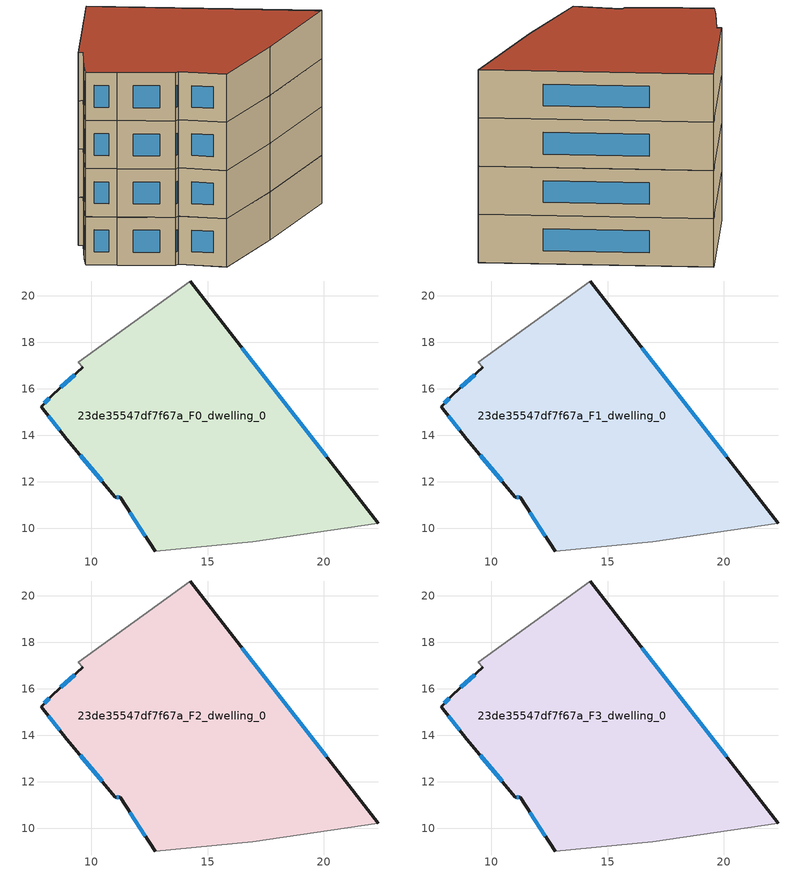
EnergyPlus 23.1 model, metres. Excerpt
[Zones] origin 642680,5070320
23de35547df7f67a_F0_dwelling_0
 floor ground (EU_floor_Construction): 22.34,10.22 14.24,20.63 9.44,17.13 9.64,16.93 8.33,15.73 7.83,15.23 8.94,13.83 11.04,11.32 11.24,11.32 12.74,9.02 16.94,9.42 z0
 wall outside (EU_wall_Construction): 14.24,20.63 22.34,10.22 / 12.74,9.02 11.24,11.32 11.04,11.32 8.94,13.83 7.83,15.23 8.33,15.73 9.64,16.93 z0:3
 wall adiabatic (EU_wall_Construction): 9.64,16.93 9.44,17.13 14.24,20.63 / 22.34,10.22 16.94,9.42 12.74,9.02 z0:3
 window (EU_Window_Construction): 10.46,12.01 9.51,13.14 / 8.63,14.21 8.14,14.84 / 7.97,15.36 8.2,15.59 / 8.69,16.06 9.28,16.6 / 16.47,17.76 20.11,13.08 / 12.32,9.65 11.65,10.69 / 11.18,11.32 11.09,11.32 z0.83:2.17
23de35547df7f67a_F1_dwelling_0
 floor to 23de35547df7f67a_F0_dwelling_0 (EU_floor_Construction): 22.34,10.22 14.24,20.63 9.44,17.13 9.64,16.93 8.33,15.73 7.83,15.23 8.94,13.83 11.04,11.32 11.24,11.32 12.74,9.02 16.94,9.42 z3
 wall outside (EU_wall_Construction): 14.24,20.63 22.34,10.22 / 12.74,9.02 11.24,11.32 11.04,11.32 8.94,13.83 7.83,15.23 8.33,15.73 9.64,16.93 z3:6
 wall adiabatic (EU_wall_Construction): 9.64,16.93 9.44,17.13 14.24,20.63 / 22.34,10.22 16.94,9.42 12.74,9.02 z3:6
 window (EU_Window_Construction): 10.46,12.01 9.51,13.14 / 8.63,14.21 8.14,14.84 / 7.97,15.36 8.2,15.59 / 8.69,16.06 9.28,16.6 / 16.47,17.76 20.11,13.08 / 12.32,9.65 11.65,10.69 / 11.18,11.32 11.09,11.32 z3.83:5.17
23de35547df7f67a_F2_dwelling_0
 floor to 23de35547df7f67a_F1_dwelling_0 (EU_floor_Construction): 22.34,10.22 14.24,20.63 9.44,17.13 9.64,16.93 8.33,15.73 7.83,15.23 8.94,13.83 11.04,11.32 11.24,11.32 12.74,9.02 16.94,9.42 z6
 wall outside (EU_wall_Construction): 14.24,20.63 22.34,10.22 / 12.74,9.02 11.24,11.32 11.04,11.32 8.94,13.83 7.83,15.23 8.33,15.73 9.64,16.93 z6:9
 wall adiabatic (EU_wall_Construction): 9.64,16.93 9.44,17.13 14.24,20.63 / 22.34,10.22 16.94,9.42 12.74,9.02 z6:9
 window (EU_Window_Construction): 10.46,12.01 9.51,13.14 / 8.63,14.21 8.14,14.84 / 7.97,15.36 8.2,15.59 / 8.69,16.06 9.28,16.6 / 16.47,17.76 20.11,13.08 / 12.32,9.65 11.65,10.69 / 11.18,11.32 11.09,11.32 z6.83:8.17
23de35547df7f67a_F3_dwelling_0
 floor to 23de35547df7f67a_F2_dwelling_0 (EU_floor_Construction): 22.34,10.22 14.24,20.63 9.44,17.13 9.64,16.93 8.33,15.73 7.83,15.23 8.94,13.83 11.04,11.32 11.24,11.32 12.74,9.02 16.94,9.42 z9
 wall outside (EU_wall_Construction): 14.24,20.63 22.34,10.22 / 12.74,9.02 11.24,11.32 11.04,11.32 8.94,13.83 7.83,15.23 8.33,15.73 9.64,16.93 z9:12
 wall adiabatic (EU_wall_Construction): 9.64,16.93 9.44,17.13 14.24,20.63 / 22.34,10.22 16.94,9.42 12.74,9.02 z9:12
 window (EU_Window_Construction): 10.46,12.01 9.51,13.14 / 8.63,14.21 8.14,14.84 / 7.97,15.36 8.2,15.59 / 8.69,16.06 9.28,16.6 / 16.47,17.76 20.11,13.08 / 12.32,9.65 11.65,10.69 / 11.18,11.32 11.09,11.32 z9.83:11.17
 roof outside (EU_roof_Construction): 14.24,20.63 22.34,10.22 16.94,9.42 12.74,9.02 11.24,11.32 11.04,11.32 8.94,13.83 7.83,15.23 8.33,15.73 9.64,16.93 9.44,17.13 z12
[Building]
EU S2 Campaign: North Axis=0; Terrain=City; Solar Distribution=FullExterior
[Site:Location]
Lyon-Bron: Latitude=45.75; Longitude=5; Time Zone=1; Elevation=198
[SizingPeriod:WeatherFileDays]
AnnualSizingPeriod: Begin Month=1; Begin Day of Month=1; End Month=12; End Day of Month=31; Day of Week for Start Day=Monday; Use Weather File Daylight Saving Period=No; Use Weather File Rain and Snow Indicators=No
[MATERIAL]
EU_InternalMass_Material: Roughness=MediumRough; Thickness=0.1; Conductivity=1; Density=1800; Specific Heat=900; Thermal Absorptance=0.9; Solar Absorptance=0.7; Visible Absorptance=0.7
[MATERIAL:NOMASS] Roughness=MediumRough; Thermal Absorptance=0.9; Solar Absorptance=0.7; Visible Absorptance=0.7
Name | Thermal Resistance
EU_wall_NoMass | 0.87146
EU_roof_NoMass | 0.842276
EU_floor_NoMass | 0.496999
[WINDOWMATERIAL:SIMPLEGLAZINGSYSTEM]
EU_Window_SimpleGlazing: UFactor=2.2525; Solar Heat Gain Coefficient=0.76; Visible Transmittance=0.76
[CONSTRUCTION]
EU_wall_Construction: EU_wall_NoMass
EU_roof_Construction: EU_roof_NoMass
EU_floor_Construction: EU_floor_NoMass
EU_InternalMass_Construction: EU_InternalMass_Material
EU_Window_Construction: EU_Window_SimpleGlazing
[ZONE] Type=1; Multiplier=1; Ceiling Height=autocalculate; Floor Area=autocalculate; Part of Total Floor Area=Yes
Name | Volume
23de35547df7f67a_F0_dwelling_0; 23de35547df7f67a_F1_dwelling_0; 23de35547df7f67a_F2_dwelling_0 | 268.553
23de35547df7f67a_F3_dwelling_0 | 1342.76
[INTERNALMASS] Construction=EU_InternalMass_Construction; Surface Area=89.5173
Name | Zone or ZoneList
23de35547df7f67a_F0_dwelling_0_EU_InternalMass | 23de35547df7f67a_F0_dwelling_0
23de35547df7f67a_F1_dwelling_0_EU_InternalMass | 23de35547df7f67a_F1_dwelling_0
23de35547df7f67a_F2_dwelling_0_EU_InternalMass | 23de35547df7f67a_F2_dwelling_0
23de35547df7f67a_F3_dwelling_0_EU_InternalMass | 23de35547df7f67a_F3_dwelling_0
[OTHEREQUIPMENT] Fuel Type=Electricity; Design Level Calculation Method=Watts/Area; Power per Zone Floor Area=1; Fraction Latent=0; Fraction Radiant=0; Fraction Lost=0; Carbon Dioxide Generation Rate=0; EndUse Subcategory=EU_Step8_InternalGains
Name | Zone or ZoneList or Space or SpaceList | Schedule
EU_Step8_InternalGain_23de35547df7f67a_F0_dwelling_0_f000 | 23de35547df7f67a_F0_dwelling_0 | EU_Step8_GainSchedule_23de35547df7f67a_F0_dwelling_0_f000
EU_Step8_InternalGain_23de35547df7f67a_F1_dwelling_0_f000 | 23de35547df7f67a_F1_dwelling_0 | EU_Step8_GainSchedule_23de35547df7f67a_F1_dwelling_0_f000
EU_Step8_InternalGain_23de35547df7f67a_F2_dwelling_0_f000 | 23de35547df7f67a_F2_dwelling_0 | EU_Step8_GainSchedule_23de35547df7f67a_F2_dwelling_0_f000
EU_Step8_InternalGain_23de35547df7f67a_F3_dwelling_0_f000 | 23de35547df7f67a_F3_dwelling_0 | EU_Step8_GainSchedule_23de35547df7f67a_F3_dwelling_0_f000
[ZONEVENTILATION:DESIGNFLOWRATE] Schedule=EU_AlwaysOn; Design Flow Rate Calculation Method=AirChanges/Hour; Air Changes per Hour=0.425; Ventilation Type=Natural; Fan Pressure Rise=0; Fan Total Efficiency=1; Constant Term Coefficient=1; Temperature Term Coefficient=0; Velocity Term Coefficient=0; Velocity Squared Term Coefficient=0; Minimum Indoor Temperature=-100; Maximum Indoor Temperature=100; Delta Temperature=-100; Minimum Outdoor Temperature=-100; Maximum Outdoor Temperature=100; Maximum Wind Speed=40
Name | Zone or ZoneList or Space or SpaceList
EU_ConstantAir_23de35547df7f67a_F0_dwelling_0 | 23de35547df7f67a_F0_dwelling_0
EU_ConstantAir_23de35547df7f67a_F1_dwelling_0 | 23de35547df7f67a_F1_dwelling_0
EU_ConstantAir_23de35547df7f67a_F2_dwelling_0 | 23de35547df7f67a_F2_dwelling_0
EU_ConstantAir_23de35547df7f67a_F3_dwelling_0 | 23de35547df7f67a_F3_dwelling_0
[HVACTEMPLATE:THERMOSTAT] Constant Heating Setpoint=20; Constant Cooling Setpoint=50
EU_HeatOnly_23de35547df7f67a_F0_dwelling_0; EU_HeatOnly_23de35547df7f67a_F1_dwelling_0; EU_HeatOnly_23de35547df7f67a_F2_dwelling_0; EU_HeatOnly_23de35547df7f67a_F3_dwelling_0
[HVACTEMPLATE:ZONE:IDEALLOADSAIRSYSTEM] System Availability Schedule=EU_AlwaysOn; Maximum Heating Supply Air Temperature=50; Minimum Cooling Supply Air Temperature=13; Maximum Heating Supply Air Humidity Ratio=0.0156; Minimum Cooling Supply Air Humidity Ratio=0.0077; Heating Limit=NoLimit; Cooling Limit=NoLimit; Heating Availability Schedule=EU_AlwaysOn; Cooling Availability Schedule=EU_CoolingOff; Dehumidification Control Type=ConstantSensibleHeatRatio; Cooling Sensible Heat Ratio=0.7; Dehumidification Setpoint=60; Humidification Control Type=None; Humidification Setpoint=30; Outdoor Air Method=None; Outdoor Air Flow Rate per Person=0.00944; Outdoor Air Flow Rate per Zone Floor Area=0; Outdoor Air Flow Rate per Zone=0; Demand Controlled Ventilation Type=None; Outdoor Air Economizer Type=NoEconomizer; Heat Recovery Type=None; Sensible Heat Recovery Effectiveness=0.7; Latent Heat Recovery Effectiveness=0.65
Name | Template Thermostat
23de35547df7f67a_F0_dwelling_0 | EU_HeatOnly_23de35547df7f67a_F0_dwelling_0
23de35547df7f67a_F1_dwelling_0 | EU_HeatOnly_23de35547df7f67a_F1_dwelling_0
23de35547df7f67a_F2_dwelling_0 | EU_HeatOnly_23de35547df7f67a_F2_dwelling_0
23de35547df7f67a_F3_dwelling_0 | EU_HeatOnly_23de35547df7f67a_F3_dwelling_0
[SIZING:ZONE] Zone Cooling Design Supply Air Temperature Input Method=SupplyAirTemperature; Zone Cooling Design Supply Air Temperature=13; Zone Heating Design Supply Air Temperature Input Method=SupplyAirTemperature; Zone Heating Design Supply Air Temperature=50; Zone Cooling Design Supply Air Humidity Ratio=0.008; Zone Heating Design Supply Air Humidity Ratio=0.008; Cooling Design Air Flow Method=DesignDay; Cooling Design Air Flow Rate=0; Cooling Minimum Air Flow per Zone Floor Area=0.000762; Cooling Minimum Air Flow=0; Cooling Minimum Air Flow Fraction=0.2; Heating Design Air Flow Method=DesignDay; Heating Design Air Flow Rate=0; Heating Maximum Air Flow per Zone Floor Area=0.002032; Heating Maximum Air Flow=0.141576; Heating Maximum Air Flow Fraction=0.3; Account for Dedicated Outdoor Air System=No; Dedicated Outdoor Air System Control Strategy=NeutralSupplyAir; Dedicated Outdoor Air Low Setpoint Temperature for Design=autosize; Dedicated Outdoor Air High Setpoint Temperature for Design=autosize; Zone Load Sizing Method=Sensible Load Only No Latent Load; Zone Latent Cooling Design Supply Air Humidity Ratio Input Method=HumidityRatioDifference; Zone Cooling Design Supply Air Humidity Ratio Difference=0.005; Zone Latent Heating Design Supply Air Humidity Ratio Input Method=HumidityRatioDifference; Zone Humidification Design Supply Air Humidity Ratio Difference=0.005
23de35547df7f67a_F0_dwelling_0; 23de35547df7f67a_F1_dwelling_0; 23de35547df7f67a_F2_dwelling_0; 23de35547df7f67a_F3_dwelling_0
[SCHEDULE:CONSTANT]
Name | Hourly Value
EU_AlwaysOn | 1
EU_CoolingOff | 0
[SCHEDULE:FILE] Column Number=1; Rows to Skip at Top=0; Number of Hours of Data=8760; Column Separator=Comma; Interpolate to Timestep=No; Minutes per Item=60; Adjust Schedule for Daylight Savings=Yes
Name | File
EU_Step8_GainSchedule_23de35547df7f67a_F0_dwelling_0_f000 | ../../schedules/23de35547df7f67a/23de35547df7f67a_F0_dwelling_0_f000_gain.csv
EU_Step8_GainSchedule_23de35547df7f67a_F1_dwelling_0_f000 | ../../schedules/23de35547df7f67a/23de35547df7f67a_F1_dwelling_0_f000_gain.csv
EU_Step8_GainSchedule_23de35547df7f67a_F2_dwelling_0_f000 | ../../schedules/23de35547df7f67a/23de35547df7f67a_F2_dwelling_0_f000_gain.csv
EU_Step8_GainSchedule_23de35547df7f67a_F3_dwelling_0_f000 | ../../schedules/23de35547df7f67a/23de35547df7f67a_F3_dwelling_0_f000_gain.csv
